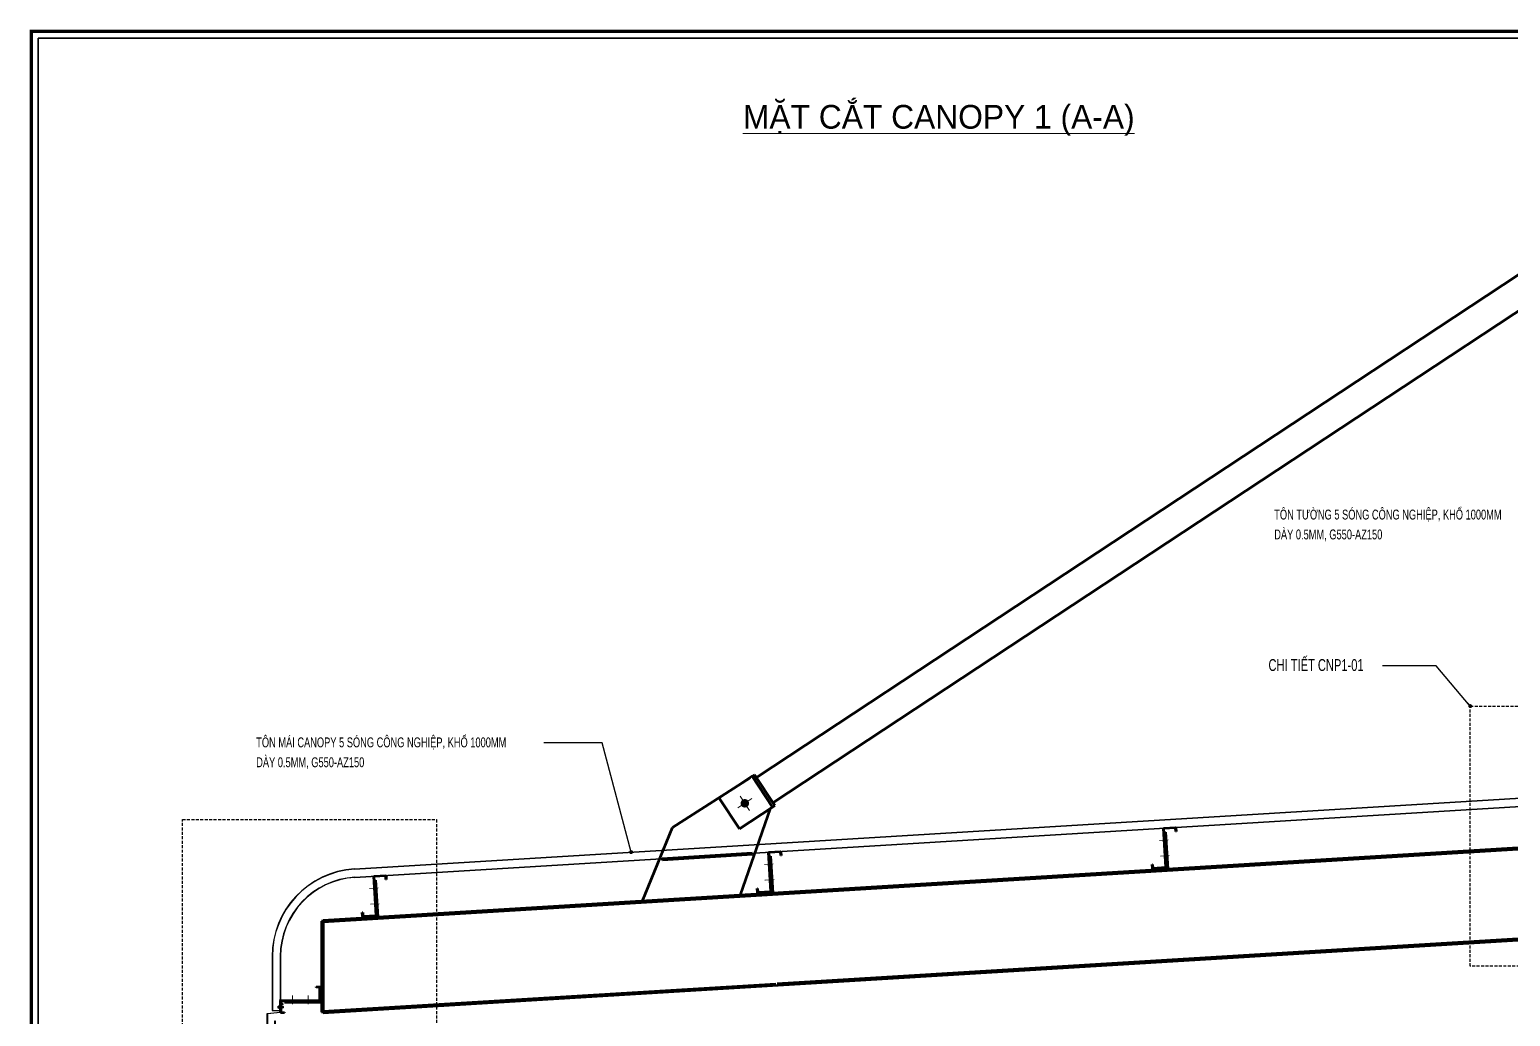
# Model space of a CAD drawing. Header units: inches. Extents: x 2 to 32666, y -5537 to 22.
# Drawn here: x 11311.9 to 11686.1, y -4382.5 to -4133.2 of the extents above; entities that cross this region are included whole.
import ezdxf
from ezdxf.enums import TextEntityAlignment as Align

# ---------------------------------------------------------------- set-up
doc = ezdxf.new("R2010")
doc.units = ezdxf.units.IN
doc.header["$MEASUREMENT"] = 0
doc.linetypes.add('DASHED2', pattern=[0.375, 0.25, -0.125])
doc.linetypes.add('HIDDEN', pattern=[0.375, 0.25, -0.125])
for name, color, linetype in [('1', 1, 'Continuous'), ('2', 2, 'Continuous'), ('3', 3, 'Continuous'), ('7', 7, 'Continuous'), ('BAO KHUNG', 31, 'Continuous'), ('DIM', 8, 'Continuous'), ('flashing', 6, 'Continuous'), ('STRUCTURE', 1, 'Continuous')]:
    doc.layers.add(name, color=color, linetype=linetype)
doc.layers.add('_TEXT', color=3, linetype='Continuous', lineweight=13)
doc.layers.add('Cover text', color=7, linetype='Continuous', true_color=0x52370f)
doc.styles.add('ST1', font='vnshx.shx', dxfattribs={"width": 0.7})
doc.styles.add('ST1H', font='vnshxh.shx', dxfattribs={"width": 0.7})
doc.styles.add('ST3', font='VHAVANB.TTF')
doc.styles.add('TIEU DE', font='Vharialn.ttf')
doc.dimstyles.new('15', dxfattribs={"dimtxt": 2.5, "dimasz": 1, "dimexe": 1, "dimexo": 0, "dimgap": 1, "dimtad": 1, "dimdec": 0, "dimlfac": 15, "dimzin": 0, "dimdsep": 46, "dimtxsty": 'ST1', "dimblk": 'OBLIQUE', "dimcen": 1, "dimdle": 1, "dimclrd": 8, "dimclre": 8, "dimclrt": 3, "dimadec": 0, "dimazin": 0, "dimtfac": 1, "dimtdec": 0, "dimtix": 1, "dimtmove": 1, "dimatfit": 0, "dimldrblk": 'DOT', "dimfxl": 0, "dimtolj": 1, "dimtzin": 0, "dimlwd": -1, "dimlwe": -1, "dimarcsym": 0})

# ---------------------------------------------------------------- blocks, each defined once
blk = doc.blocks.new('kt kien truc 1')
at = {"layer": '7', "color": 147, "linetype": 'Continuous'}
blk.add_lwpolyline([(12.33, 57.61), (581.67, 57.61), (581.67, 409.19), (12.33, 409.19)], close=True, dxfattribs=at)
at = {"layer": 'BAO KHUNG', "color": 167, "linetype": 'Continuous', "const_width": 0.871}
blk.add_lwpolyline([(10.59, 9.07), (583.41, 9.07), (583.41, 410.93), (10.59, 410.93)], close=True, dxfattribs=at)
at = {"layer": 'Cover text', "ltscale": 0.5, "style": 'TIEU DE'}
for tag, p in [('TENBANVE', (45.93, 14.6)), ('STT', (555.05, 15.58))]:
    blk.add_attdef(tag, text='', height=2, dxfattribs=at).set_placement(p, align=Align.MIDDLE_CENTER)
blk = doc.blocks.new('HFR-1')
at = {"layer": 'STRUCTURE', "color": 1, "linetype": 'Continuous'}
for p, q in [((-5.5, 0), (5.5, 0)), ((-5.2, 0.8), (-3.4, 1.5)), ((5.2, 0.8), (3.4, 1.5)), ((-2.4, -1.2), (-3, -1.6)), ((-3, -1.6), (-2.4, -1.9)), ((-2.4, -1.9), (-3, -2.3)), ((-3, -2.3), (-2.4, -2.6)), ((-2.4, -2.6), (-3, -3)), ((-3, -3), (-2.4, -3.3)), ((-2.4, -3.3), (-3, -3.7)), ((-3, -3.7), (-2.4, -4.1)), ((-2.4, -4.1), (-3, -4.4)), ((-3, -4.4), (-2.4, -4.8)), ((-2.4, -4.8), (-3, -5.1)), ((-3, -5.1), (-2.4, -5.5)), ((-2.4, -5.5), (-3, -5.8)), ((-3, -5.8), (-2.4, -6.2)), ((-2.4, -6.2), (-3, -6.6)), ((-3, -6.6), (-2.4, -6.9)), ((-2.4, -6.9), (-3, -7.3)), ((-3, -7.3), (-2.4, -7.6)), ((-2.4, -7.6), (-3, -8)), ((-3, -8), (-2.4, -8.3)), ((-2.4, -8.3), (-3, -8.7)), ((-3, -8.7), (-2.4, -9)), ((-2.4, -9), (-3, -9.4)), ((-3, -9.4), (-2.4, -9.7)), ((-2.4, -9.7), (-3, -10.1)), ((-3, -10.1), (-2.4, -10.5)), ((-2.4, -10.5), (-3, -10.8)), ((-3, -10.8), (-2.4, -11.2)), ((-2.4, -11.2), (-3, -11.5)), ((-3, -11.5), (-2.4, -11.9)), ((-2.9, -1.6), (2.9, -1.4)), ((-2.9, -2.3), (2.9, -2.1)), ((-2.9, -3), (2.9, -2.8)), ((-2.9, -3.7), (2.9, -3.6)), ((-2.9, -4.4), (2.9, -4.3)), ((-2.9, -5.1), (2.9, -5)), ((-2.9, -5.9), (2.9, -5.7)), ((-2.9, -6.6), (2.9, -6.4)), ((-2.9, -7.3), (2.9, -7.1)), ((-2.9, -8), (2.9, -7.8)), ((-2.9, -8.7), (2.9, -8.5)), ((-2.9, -9.4), (2.9, -9.2)), ((-2.9, -10.1), (1.5, -10)), ((-2.9, -10.8), (1.3, -10.7)), ((-2.9, -11.5), (0.9, -11.4)), ((-2.5, -17.4), (-2.5, -11.8)), ((-2.5, -17.4), (-2, -16.7)), ((-2.5, -17.4), (-0.2, -19.7)), ((2.4, -1.1), (-2.4, -1.2)), ((2.4, -1.8), (-2.4, -1.9)), ((-2.4, -1.9), (2.4, -1.8)), ((-2.4, -2.6), (2.4, -2.5)), ((2.4, -2.5), (-2.4, -2.6)), ((-2.4, -3.3), (2.4, -3.2)), ((2.4, -3.2), (-2.4, -3.3)), ((-2.4, -4.1), (2.4, -3.9)), ((2.4, -3.9), (-2.4, -4.1)), ((-2.4, -4.8), (2.4, -4.6)), ((2.4, -4.6), (-2.4, -4.8)), ((-2.4, -5.5), (2.4, -5.3)), ((2.4, -5.3), (-2.4, -5.5)), ((-2.4, -6.2), (2.4, -6)), ((2.4, -6), (-2.4, -6.2)), ((-2.4, -6.9), (2.4, -6.8)), ((2.4, -6.8), (-2.4, -6.9)), ((-2.4, -7.6), (2.4, -7.5)), ((2.4, -7.5), (-2.4, -7.6)), ((-2.4, -8.3), (2.4, -8.2)), ((2.4, -8.2), (-2.4, -8.3)), ((-2.4, -9), (2.4, -8.9)), ((2.4, -8.9), (-2.4, -9)), ((-2.4, -9.7), (2.4, -9.6)), ((2.4, -9.6), (-2.4, -9.7)), ((1.4, -10.3), (-2.4, -10.5)), ((-2.4, -10.5), (1.4, -10.3)), ((-2.4, -11.2), (1.1, -11.1)), ((1.1, -11.1), (-2.4, -11.2)), ((-2.4, -11.9), (0.4, -11.8)), ((-1, -16.7), (0.2, -19.7)), ((0.1, -19.4), (1.2, -17.3)), ((0.2, -19.7), (2.5, -17.4)), ((1.6, -16.1), (2.3, -10.2)), ((2.2, -10), (2.9, -10)), ((2.2, -11), (2.4, -11)), ((2.4, -11), (2.2, -11)), ((2.2, -11.4), (2.9, -11.4)), ((2.2, -11.7), (2.4, -11.7)), ((2.4, -10.3), (2.3, -10.3)), ((2.3, -10.3), (2.4, -10.3)), ((2.3, -10.7), (2.9, -10.7)), ((2.9, -1.4), (2.4, -1.1)), ((2.4, -1.8), (2.9, -1.4)), ((2.9, -2.1), (2.4, -1.8)), ((2.4, -2.5), (2.9, -2.1)), ((2.9, -2.8), (2.4, -2.5)), ((2.4, -3.2), (2.9, -2.8)), ((2.9, -3.6), (2.4, -3.2)), ((2.4, -3.9), (2.9, -3.6)), ((2.9, -4.3), (2.4, -3.9)), ((2.4, -4.6), (2.9, -4.3)), ((2.9, -5), (2.4, -4.6)), ((2.4, -5.3), (2.9, -5)), ((2.9, -5.7), (2.4, -5.3)), ((2.4, -6), (2.9, -5.7)), ((2.9, -6.4), (2.4, -6)), ((2.4, -6.8), (2.9, -6.4)), ((2.9, -7.1), (2.4, -6.8)), ((2.4, -7.5), (2.9, -7.1)), ((2.9, -7.8), (2.4, -7.5)), ((2.4, -8.2), (2.9, -7.8)), ((2.9, -8.5), (2.4, -8.2)), ((2.4, -8.9), (2.9, -8.5)), ((2.9, -9.2), (2.4, -8.9)), ((2.4, -9.6), (2.9, -9.2)), ((2.9, -10), (2.4, -9.6)), ((2.4, -10.3), (2.9, -10)), ((2.9, -10.7), (2.4, -10.3)), ((2.4, -11), (2.9, -10.7)), ((2.9, -11.4), (2.4, -11)), ((2.4, -11.7), (2.9, -11.4)), ((2.5, -17.4), (2.5, -11.7))]:
    blk.add_line(p, q, dxfattribs=at)
at = {"layer": 'STRUCTURE', "color": 1, "linetype": 'Continuous', "ltscale": 8}
for p in [(-3.4, 1.5), (3.4, 1.5)]:
    blk.add_line(p, (0, 1.5), dxfattribs=at)
at = {"layer": 'STRUCTURE', "color": 1, "linetype": 'DASHED2'}
for p in [(-1.9, 1.5), (1.9, 1.5)]:
    blk.add_line(p, (0, 0), dxfattribs=at)
at = {"layer": 'STRUCTURE', "color": 1, "linetype": 'Continuous', "ltscale": 8}
for centre, start, end in [((-4.7, 0.2), 130.41001, 194.80618), ((4.7, 0.2), 345.19382, 49.58999)]:
    blk.add_arc(centre, 0.801, start, end, dxfattribs=at)
at = {"layer": 'STRUCTURE', "color": 1, "linetype": 'Continuous'}
for centre, radius, start, end in [((-7.3, -9), 9.14, 58.06501, 78.8402), ((5.1, -3.8), 3.83, 84.20393, 134.36205), ((-1.5, -17.1), 0.59, 34.23018, 144.5641), ((0, -19.4), 0.331, 231.63478, 305.42875), ((-0.5, -10.1), 1.93, 296.60409, 355.39217), ((-0.6, -16), 2.2, 324.00482, 357.82685), ((1.9, -10.3), 0.444, 15.97616, 172.6971)]:
    blk.add_arc(centre, radius, start, end, dxfattribs=at)
blk = doc.blocks.new('Short_Self_drilling')
at = {"layer": 'STRUCTURE', "color": 1, "linetype": 'Continuous'}
for p, q in [((6.4, 1.7), (-6.4, 1.7)), ((5.1, 3.8), (-5.1, 3.8)), ((-2.6, 2.9), (-5.1, 2.9)), ((-3.4, 3.8), (-3.4, 6.8)), ((3, 7.2), (-3, 7.2)), ((2.6, 2.9), (-2.6, 2.9)), ((-2.1, 2.8), (-2.1, 2.9)), ((6.3, 0), (0, 0)), ((2.2, 2.8), (2.2, 2.9)), ((2.2, -0.5), (2.2, 0)), ((5.1, 2.9), (2.6, 2.9)), ((3.4, 3.8), (3.4, 6.8)), ((3, -1.2), (-2.7, -0.2)), ((3, -2.7), (-2.7, -1.8)), ((3, -4.2), (-2.7, -3.3)), ((3, -5.8), (-2.7, -4.8)), ((3, -7.3), (-2.7, -6.3)), ((-1.9, -8), (-2.7, -7.9)), ((-2.1, -1.4), (-2.1, -0.9)), ((-2.1, -2.9), (-2.1, -2.4)), ((-2.1, -4.4), (-2.1, -3.9)), ((-2.1, -6), (-2.1, -5.4)), ((-2.1, -7.5), (-2.1, -7)), ((-2.1, -12.3), (-2.1, -8.5)), ((3, -8.8), (-1.1, -8.1)), ((2.1, -12.3), (2.1, -9.1)), ((2.2, -2), (2.2, -1.5)), ((2.2, -3.6), (2.2, -3)), ((2.2, -5.1), (2.2, -4.6)), ((2.2, -6.6), (2.2, -6.1)), ((2.2, -8.1), (2.2, -7.6))]:
    blk.add_line(p, q, dxfattribs=at)
blk.add_lwpolyline([(6.4, 1.3), (6.4, 1.7), (2.1, 2.8), (-2.1, 2.8), (-6.4, 1.7), (-6.4, 1.3)], close=True, dxfattribs=at)
for points in [[(-6.4, 1.3, -0.088869), (-6.3, 0), (0, 0)], [(-0.1, 3.8), (-0.3, 6.2, 0.338878), (-3.1, 6.2), (-3.3, 3.8)], [(3.3, 3.8), (3.1, 6.2, 0.338878), (0.3, 6.2), (0.1, 3.8)], [(2.1, -12.3), (0.2, -14.2, -0.333596), (-0.2, -14.2), (-2.1, -12.3)], [(-0.1, -14), (-1, -12.2, -0.148657), (-1.4, -11.2), (-2, -7.7, -0.815006), (-1.2, -7.8, 0.150833), (-0.8, -8.7)], [(2.1, -12.3), (1.7, -11.7, 0.52242), (0.9, -11.7), (-0.2, -14.2)]]:
    blk.add_lwpolyline(points, format="xyb", dxfattribs=at)
for points in [[(3, -1.2), (2.2, -1.5), (-2.1, -0.8), (-2.7, -0.2), (-2.4, 0)], [(3, -2.7), (2.2, -3), (-2.1, -2.4), (-2.7, -1.8), (-2.1, -1.4), (2.2, -2), (3, -2.7)], [(3, -4.2), (2.2, -4.6), (-2.1, -3.9), (-2.7, -3.3), (-2.1, -2.9), (2.2, -3.6), (3, -4.2)], [(3, -5.8), (2.2, -6.1), (-2.1, -5.4), (-2.7, -4.8), (-2.1, -4.4), (2.2, -5.1), (3, -5.8)], [(3, -7.3), (2.2, -7.6), (-2.1, -7), (-2.7, -6.3), (-2.1, -6), (2.2, -6.6), (3, -7.3)], [(-1.8, -8.5), (-2.1, -8.5), (-2.7, -7.9), (-2.1, -7.5), (-1.8, -7.5)], [(-1.3, -7.6), (2.2, -8.1), (3, -8.8)], [(-1.2, 0), (2.2, -0.5), (3, -1.2)], [(3, -8.8), (2.2, -9.1), (-0.8, -8.7)]]:
    blk.add_lwpolyline(points, dxfattribs=at)
for centre, radius, start, end in [((-5, 3.3), 0.455, 109.79487, 250.26739), ((-3, 6.8), 0.429, 90.03113, 180.03113), ((3, 6.8), 0.429, 0.03113, 90.03113), ((5.1, 3.3), 0.435, 279.72757, 80.33469), ((10, 0.2), 3.74, 162.29632, 182.61031)]:
    blk.add_arc(centre, radius, start, end, dxfattribs=at)
blk = doc.blocks.new('_Dot')
at = {"color": 0, "linetype": 'ByBlock', "lineweight": -2}
blk.add_line((-0.5, 0), (-1, 0), dxfattribs=at)
at = {"color": 0, "linetype": 'ByBlock', "const_width": 0.5}
blk.add_lwpolyline([(-0.25, 0, 1), (0.25, 0, 1)], format="xyb", close=True, dxfattribs=at)
blk = doc.blocks.new('_Oblique')
at = {"color": 0, "linetype": 'ByBlock', "lineweight": -2}
blk.add_line((-0.5, -0.5), (0.5, 0.5), dxfattribs=at)

msp = doc.modelspace()

# ---------------------------------------------------------------- hatches: boundary and pattern name
at = {"layer": '2'}
msp.add_hatch(color=256, dxfattribs=at).paths.add_polyline_path([(11493.1243, -4329.6328), (11493.0294, -4329.677), (11492.9306, -4329.7117), (11492.8289, -4329.7366), (11492.7253, -4329.7513), (11492.6207, -4329.7559), (11492.5162, -4329.7502), (11492.4127, -4329.7342), (11492.3114, -4329.7082), (11492.213, -4329.6724), (11492.1186, -4329.6271), (11492.0291, -4329.5728), (11491.9454, -4329.5099), (11491.8683, -4329.4392), (11491.7984, -4329.3612), (11491.7365, -4329.2768), (11491.6832, -4329.1867), (11491.639, -4329.0918), (11491.6043, -4328.9931), (11491.5795, -4328.8914), (11491.5647, -4328.7877), (11491.5601, -4328.6832), (11491.5659, -4328.5786), (11491.5818, -4328.4752), (11491.6078, -4328.3738), (11491.6437, -4328.2754), (11491.689, -4328.1811), (11491.7433, -4328.0916), (11491.8061, -4328.0079), (11491.8769, -4327.9307), (11491.9548, -4327.8609), (11492.0392, -4327.799), (11492.1293, -4327.7457), (11492.2242, -4327.7015), (11492.323, -4327.6668), (11492.4247, -4327.6419), (11492.5283, -4327.6271), (11492.6329, -4327.6226), (11492.7374, -4327.6283), (11492.8408, -4327.6443), (11492.9422, -4327.6703), (11493.0406, -4327.7061), (11493.135, -4327.7514), (11493.2244, -4327.8057), (11493.3082, -4327.8686), (11493.3853, -4327.9393), (11493.4552, -4328.0173), (11493.5171, -4328.1017), (11493.5704, -4328.1918), (11493.6146, -4328.2867), (11493.6493, -4328.3854), (11493.6741, -4328.4871), (11493.6889, -4328.5907), (11493.6934, -4328.6953), (11493.6877, -4328.7998), (11493.6718, -4328.9033), (11493.6458, -4329.0047), (11493.6099, -4329.103), (11493.5646, -4329.1974), (11493.5103, -4329.2869), (11493.4475, -4329.3706), (11493.3767, -4329.4478), (11493.2988, -4329.5176), (11493.2143, -4329.5795)], flags=17)

# ---------------------------------------------------------------- linework, layer by layer
at = {"layer": '1', "linetype": 'HIDDEN', "ltscale": 3}
for points in [[(11675.931, -4304.1301), (11740.1486, -4304.1301), (11740.1486, -4369.8414), (11675.931, -4369.8414)], [(11350.5473, -4332.819), (11414.765, -4332.819), (11414.765, -4398.5303), (11350.5473, -4398.5303)]]:
    msp.add_lwpolyline(points, close=True, dxfattribs=at)
at = {"layer": '2', "lineweight": 100}
for p, q in [((11495.5358, -4322.2044), (11692.4229, -4192.2632)), ((11499.7332, -4328.5642), (11696.5025, -4198.7006)), ((11474.3579, -4334.7882), (11493.9511, -4322.2238)), ((11494.5076, -4321.8566), (11486.1614, -4327.3649)), ((11495.064, -4321.4894), (11494.5076, -4321.8566)), ((11494.5076, -4321.8566), (11499.6486, -4329.6464)), ((11500.205, -4329.2791), (11495.064, -4321.4894)), ((11486.1614, -4327.3649), (11491.3024, -4335.1547)), ((11491.3024, -4335.1547), (11499.6486, -4329.6464)), ((11491.4996, -4351.8403), (11499.0922, -4330.0136)), ((11499.6486, -4329.6464), (11500.205, -4329.2791)), ((11466.7647, -4353.3392), (11474.3579, -4334.7882)), ((11598.4165, -4334.9779), (11601.5441, -4334.7874)), ((11599.0182, -4344.8596), (11598.4165, -4334.9779)), ((11601.4504, -4334.8933), (11598.5224, -4335.0716)), ((11599.1241, -4344.9533), (11598.5224, -4335.0716)), ((11598.5771, -4335.9697), (11598.9098, -4335.9495)), ((11598.9098, -4335.9495), (11599.4771, -4345.2656)), ((11601.449, -4334.8948), (11601.5441, -4334.7874)), ((11601.5051, -4335.7917), (11601.4504, -4334.8933)), ((11601.6049, -4335.7856), (11601.5051, -4335.7917)), ((11601.5441, -4334.7874), (11601.6049, -4335.7856)), ((11386.0553, -4358.2606), (11721.7013, -4337.8235)), ((11386.0553, -4358.6613), (11721.7257, -4338.2227)), ((11598.607, -4338.1054), (11598.7007, -4337.9995)), ((11494.514, -4341.3038), (11471.7714, -4342.6887)), ((11471.7917, -4343.0214), (11471.7714, -4342.6887)), ((11494.5343, -4341.6365), (11471.7917, -4343.0214)), ((11494.5343, -4341.6365), (11494.514, -4341.3038)), ((11498.6381, -4341.0528), (11501.7656, -4340.8624)), ((11499.2398, -4350.9345), (11498.6381, -4341.0528)), ((11501.6719, -4340.9683), (11498.744, -4341.1466)), ((11499.3457, -4351.0283), (11498.744, -4341.1466)), ((11498.7987, -4342.0451), (11499.1314, -4342.0249)), ((11499.1314, -4342.0249), (11499.6987, -4351.341)), ((11501.6706, -4340.9698), (11501.7656, -4340.8624)), ((11501.7266, -4341.8666), (11501.6719, -4340.9683)), ((11501.8264, -4341.8606), (11501.7266, -4341.8666)), ((11501.7656, -4340.8624), (11501.8264, -4341.8606)), ((11398.8524, -4347.1289), (11401.9799, -4346.9385)), ((11399.4541, -4357.0106), (11398.8524, -4347.1289)), ((11401.8862, -4347.0444), (11398.9583, -4347.2226)), ((11399.56, -4357.1043), (11398.9583, -4347.2226)), ((11401.8849, -4347.0459), (11401.9799, -4346.9385)), ((11401.9409, -4347.9427), (11401.8862, -4347.0444)), ((11401.9799, -4346.9385), (11402.0407, -4347.9366)), ((11498.8285, -4344.1804), (11498.9223, -4344.0745)), ((11595.5366, -4344.1699), (11595.6364, -4344.1638)), ((11595.5973, -4345.168), (11595.5366, -4344.1699)), ((11599.1241, -4344.9533), (11595.5973, -4345.168)), ((11595.6364, -4344.1638), (11595.6911, -4345.0621)), ((11595.6911, -4345.0621), (11599.0182, -4344.8596)), ((11599.1444, -4345.2858), (11599.1241, -4344.9533)), ((11399.013, -4348.121), (11399.3457, -4348.1007)), ((11399.0428, -4350.2564), (11399.1366, -4350.1506)), ((11399.3457, -4348.1007), (11399.913, -4357.4168)), ((11402.0407, -4347.9366), (11401.9409, -4347.9427)), ((11495.7581, -4350.2449), (11495.8579, -4350.2388)), ((11495.8189, -4351.243), (11495.7581, -4350.2449)), ((11499.3457, -4351.0283), (11495.8189, -4351.243)), ((11495.8579, -4350.2388), (11495.9126, -4351.1371)), ((11495.9126, -4351.1371), (11499.2398, -4350.9345)), ((11499.3659, -4351.3612), (11499.3457, -4351.0283)), ((11466.7647, -4353.3392), (11491.1156, -4351.8636)), ((11386.0553, -4358.4397), (11385.6553, -4358.4397)), ((11385.6553, -4358.4397), (11385.6553, -4381.4831)), ((11386.0553, -4358.2606), (11386.0553, -4358.6613)), ((11386.0553, -4358.4397), (11386.0553, -4381.4831)), ((11395.9724, -4356.3209), (11396.0722, -4356.3149)), ((11396.0332, -4357.3191), (11395.9724, -4356.3209)), ((11399.56, -4357.1043), (11396.0332, -4357.3191)), ((11396.0722, -4356.3149), (11396.1269, -4357.2132)), ((11396.1269, -4357.2132), (11399.4541, -4357.0106)), ((11399.5802, -4357.4371), (11399.56, -4357.1043)), ((11386.0553, -4381.6371), (11721.7257, -4361.1985)), ((11500.7597, -4374.2522), (11700.0168, -4362.1196)), ((11384.422, -4375.1718), (11384.322, -4375.0718)), ((11384.322, -4375.0718), (11384.322, -4375.0718)), ((11384.322, -4375.1718), (11384.322, -4375.0718)), ((11384.322, -4375.0718), (11385.322, -4375.0718)), ((11385.222, -4375.1718), (11384.322, -4375.1718)), ((11385.222, -4378.5051), (11385.222, -4375.1718)), ((11385.322, -4376.0718), (11385.222, -4375.9718)), ((11385.322, -4378.6051), (11385.322, -4375.0718)), ((11386.0553, -4381.2364), (11500.427, -4374.2724)), ((11375.322, -4381.6385), (11375.322, -4378.5051)), ((11375.322, -4378.5051), (11385.222, -4378.5051)), ((11375.422, -4378.6051), (11375.422, -4381.5385)), ((11375.422, -4378.6051), (11385.322, -4378.6051)), ((11376.322, -4378.6051), (11376.322, -4378.9385)), ((11376.322, -4378.9385), (11385.6553, -4378.9385)), ((11385.322, -4378.6051), (11385.6553, -4378.6051)), ((11376.322, -4381.6385), (11375.322, -4381.6385)), ((11375.422, -4381.5385), (11376.322, -4381.5385)), ((11376.322, -4381.5385), (11376.322, -4381.6385)), ((11386.0553, -4381.4831), (11385.6553, -4381.4831)), ((11386.0553, -4381.2364), (11386.0553, -4381.6371))]:
    msp.add_line(p, q, dxfattribs=at)
at = {"layer": '2', "lineweight": 0}
for p, q in [((11494.4073, -4327.5141), (11490.8463, -4329.8643)), ((11491.4517, -4326.9087), (11493.8019, -4330.4698)), ((11599.5638, -4337.9136), (11597.3678, -4338.0473)), ((11599.231, -4337.9338), (11597.3678, -4338.0473)), ((11599.231, -4337.9338), (11597.3678, -4338.0473)), ((11599.231, -4337.9338), (11598.5989, -4337.9723)), ((11599.231, -4337.9338), (11598.5989, -4337.9723)), ((11599.8069, -4341.9062), (11597.6109, -4342.0399)), ((11599.4741, -4341.9264), (11597.6109, -4342.0399)), ((11599.4741, -4341.9264), (11597.6109, -4342.0399)), ((11599.4741, -4341.9264), (11598.842, -4341.9649)), ((11599.4741, -4341.9264), (11598.842, -4341.9649)), ((11499.7853, -4343.9886), (11497.5894, -4344.1223)), ((11499.4526, -4344.0088), (11497.5894, -4344.1223)), ((11499.4526, -4344.0088), (11497.5894, -4344.1223)), ((11499.4526, -4344.0088), (11498.8204, -4344.0473)), ((11499.4526, -4344.0088), (11498.8204, -4344.0473)), ((11399.9996, -4350.0646), (11397.8037, -4350.1983)), ((11399.6669, -4350.0849), (11397.8037, -4350.1983)), ((11399.6669, -4350.0849), (11397.8037, -4350.1983)), ((11399.6669, -4350.0849), (11399.0347, -4350.1234)), ((11399.6669, -4350.0849), (11399.0347, -4350.1234)), ((11499.8554, -4347.9917), (11497.6595, -4348.1254)), ((11500.0284, -4347.9812), (11497.8325, -4348.1149)), ((11499.6957, -4348.0014), (11497.8325, -4348.1149)), ((11499.6957, -4348.0014), (11497.8325, -4348.1149)), ((11400.2427, -4354.0572), (11398.0468, -4354.1909)), ((11399.91, -4354.0775), (11398.0468, -4354.1909)), ((11399.91, -4354.0775), (11398.0468, -4354.1909)), ((11399.91, -4354.0775), (11399.2778, -4354.116)), ((11399.91, -4354.0775), (11399.2778, -4354.116)), ((11378.322, -4379.4718), (11378.322, -4377.2718)), ((11378.322, -4379.1385), (11378.322, -4377.2718)), ((11378.322, -4379.1385), (11378.322, -4377.2718)), ((11382.322, -4379.4718), (11382.322, -4377.2718)), ((11382.322, -4379.1385), (11382.322, -4377.2718)), ((11382.322, -4379.1385), (11382.322, -4377.2718)), ((11378.322, -4379.1385), (11378.322, -4378.5051)), ((11378.322, -4379.1385), (11378.322, -4378.5051)), ((11382.322, -4379.1385), (11382.322, -4378.5051)), ((11382.322, -4379.1385), (11382.322, -4378.5051))]:
    msp.add_line(p, q, dxfattribs=at)
at = {"layer": '3'}
for p, q in [((11393.9768, -4345.2883), (11706.9407, -4326.2322)), ((11393.9808, -4345.3548), (11706.9448, -4326.2988)), ((11394.1024, -4347.3511), (11705.2598, -4328.4051)), ((11394.1064, -4347.4177), (11705.2638, -4328.4716)), ((11373.1886, -4367.3807), (11373.1886, -4381.0469)), ((11373.2553, -4367.3807), (11373.2553, -4381.0469)), ((11375.2553, -4367.3807), (11375.2553, -4381.0469)), ((11375.322, -4367.3807), (11375.322, -4381.0469)), ((11373.1886, -4381.0469), (11375.322, -4381.0469))]:
    msp.add_line(p, q, dxfattribs=at)
for radius in [22.1333, 22.0667, 20.0667, 20]:
    msp.add_arc((11395.322, -4367.3807), radius, 93.484376, 180, dxfattribs=at)
at = {"layer": 'DIM'}
msp.add_lwpolyline([(11314.1005, -4135.3349), (11883.4384, -4135.3349), (11883.4384, -4486.9148), (11314.1005, -4486.9148)], close=True, dxfattribs=at)
at = {"layer": 'flashing', "color": 200, "true_color": 0xd918f7}
msp.add_lwpolyline([(11375.3215, -4378.1889), (11375.322, -4381.5466), (11372.0339, -4381.8513), (11372.0339, -4385.0229), (11373.9006, -4385.0229), (11373.9006, -4383.6785), (11373.9672, -4383.6785), (11373.9672, -4385.0896), (11371.9672, -4385.0896), (11371.9672, -4381.7895), (11375.2548, -4381.4848), (11375.2547, -4378.1889), (11375.322, -4378.1889)], dxfattribs=at)

# ---------------------------------------------------------------- block references
at = {"color": 1, "xscale": -0.06400000000495362, "yscale": 0.06400000000495362, "zscale": 0.06400000000495362, "rotation": 90.03112754959358}
msp.add_blockref('Short_Self_drilling', (11375.2014, -4380.2072), dxfattribs=at)
at = {"color": 8, "extrusion": (0, 0, -1), "xscale": 0.03978929916390669, "yscale": 0.03978929916390669, "zscale": -0.03978929916390669, "rotation": 270.0000000000426}
msp.add_blockref('HFR-1', (-11375.1654, -4379.4192, 0), dxfattribs=at)
at = {"layer": '3'}
msp.add_blockref('kt kien truc 1', (11301.7695, -4544.5249), dxfattribs=at)

# ---------------------------------------------------------------- texts
at = {"layer": '3', "style": 'ST1H', "width": 0.7}
for s, height, p in [('t«n t\xadêng 5 sãng c«ng nghiÖp, khæ 1000mm', 2.5, (11626.3908, -4256.965)), ('dµy 0.5mm, g550-az150', 2.5, (11626.3908, -4261.9913)), ('chi tiÕt cnp1-01', 3, (11624.9359, -4295.2444)), ('t«n m¸i canopy 5 sãng c«ng nghiÖp, khæ 1000mm', 2.5, (11369.1727, -4314.5384)), ('dµy 0.5mm, g550-az150', 2.5, (11369.1727, -4319.5647))]:
    msp.add_text(s, height=height, dxfattribs=at).set_placement(p)
at = {"layer": '_TEXT', "style": 'ST3'}
msp.add_text('%%UMÆT C¾T CANOPY 1 (A-A)', height=6, dxfattribs=at).set_placement((11492.1555, -4158.1916))

# ---------------------------------------------------------------- leaders
at = {"layer": 'DIM'}
for points in [[(11675.931, -4304.1301), (11667.3035, -4293.9121), (11653.7817, -4293.9121)], [(11463.9017, -4341.0306), (11456.5805, -4313.4071), (11441.8269, -4313.4071)]]:
    msp.add_leader(points, dimstyle='15', override={"dimgap": 1, "dimtad": 0}, dxfattribs=at)

doc.saveas('drawing.dxf')
